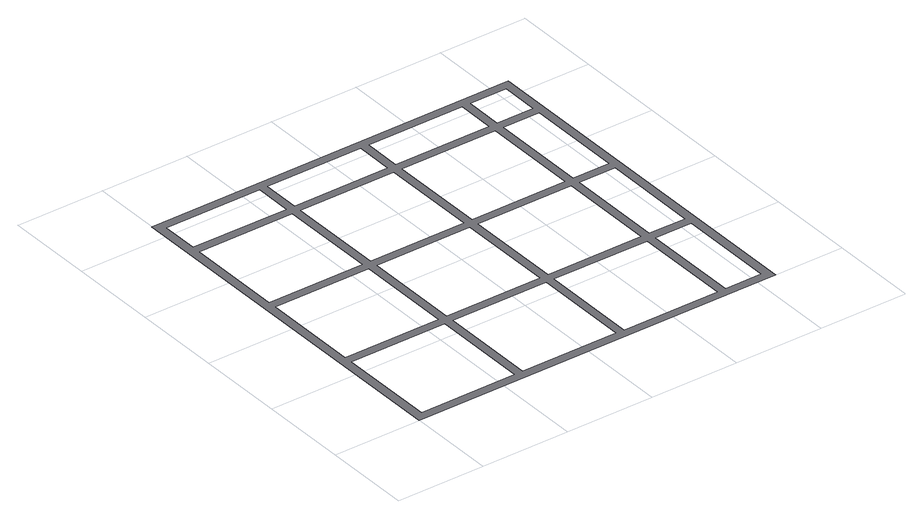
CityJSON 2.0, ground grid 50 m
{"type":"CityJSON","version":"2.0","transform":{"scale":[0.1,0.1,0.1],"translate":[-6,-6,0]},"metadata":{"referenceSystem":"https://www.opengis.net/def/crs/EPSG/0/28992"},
"CityObjects":{
"road1":{"type":"Road","geometry":[{"type":"MultiSurface","lod":"1","boundaries":[[[0,1,2,3],[4,5,6,7],[8,9,10,11],[12,13,14,15],[16,17,18,19],[20,21,22,23],[24,25,26,27],[28,29,30,31],[32,33,34,35],[36,37,38,39],[40,41,42,43],[44,45,46,47],[48,49,50,51],[52,53,54,55],[56,57,58,59],[60,61,62,63],[64,65,66,67]]]}]}
},
"vertices":[
[2110,0,0],[2110,2110,0],[0,2110,0],[0,0,0],[50,600,0],[600,600,0],[600,50,0],[50,50,0],[50,1200,0],[600,1200,0],[600,650,0],[50,650,0],[50,1800,0],[600,1800,0],[600,1250,0],[50,1250,0],[50,2060,0],[600,2060,0],[600,1850,0],[50,1850,0],[650,600,0],[1200,600,0],[1200,50,0],[650,50,0],[650,1200,0],[1200,1200,0],[1200,650,0],[650,650,0],[650,1800,0],[1200,1800,0],[1200,1250,0],[650,1250,0],[650,2060,0],[1200,2060,0],[1200,1850,0],[650,1850,0],[1250,600,0],[1800,600,0],[1800,50,0],[1250,50,0],[1250,1200,0],[1800,1200,0],[1800,650,0],[1250,650,0],[1250,1800,0],[1800,1800,0],[1800,1250,0],[1250,1250,0],[1250,2060,0],[1800,2060,0],[1800,1850,0],[1250,1850,0],[1850,600,0],[2060,600,0],[2060,50,0],[1850,50,0],[1850,1200,0],[2060,1200,0],[2060,650,0],[1850,650,0],[1850,1800,0],[2060,1800,0],[2060,1250,0],[1850,1250,0],[1850,2060,0],[2060,2060,0],[2060,1850,0],[1850,1850,0]
]}
